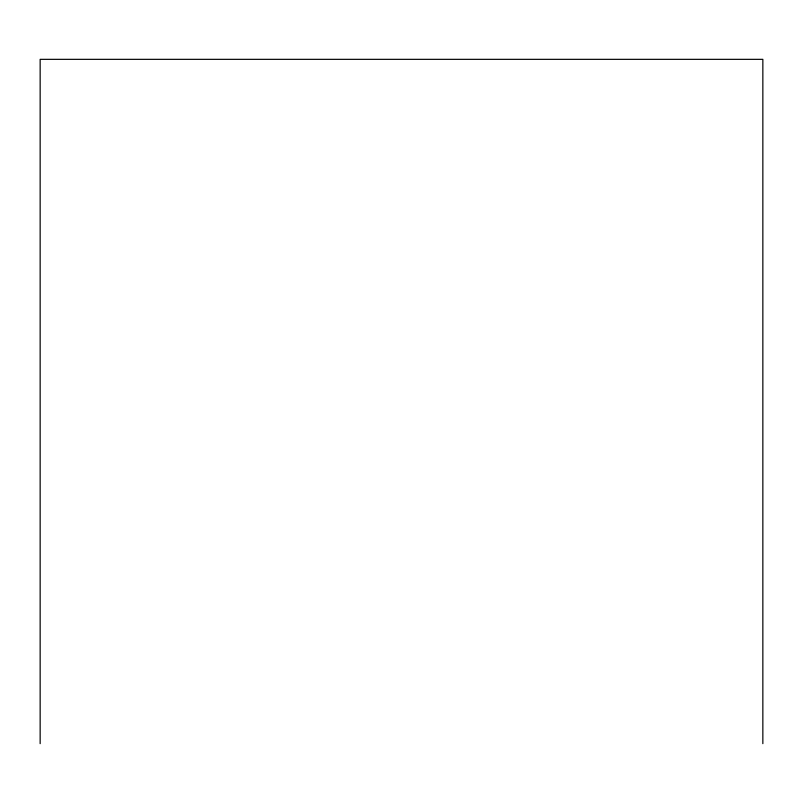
<?xml version="1.0" encoding="UTF-8"?>
<svg xmlns="http://www.w3.org/2000/svg" width="803" height="803" viewBox="0 0 803 803"><rect width="100%" height="100%" fill="white"/><g stroke="black" fill="none" stroke-linecap="round" stroke-linejoin="round"><path stroke-width="1.2" d="M762.85 743.658L762.85 59.342L40.15 59.342L40.15 743.658"/></g></svg>
